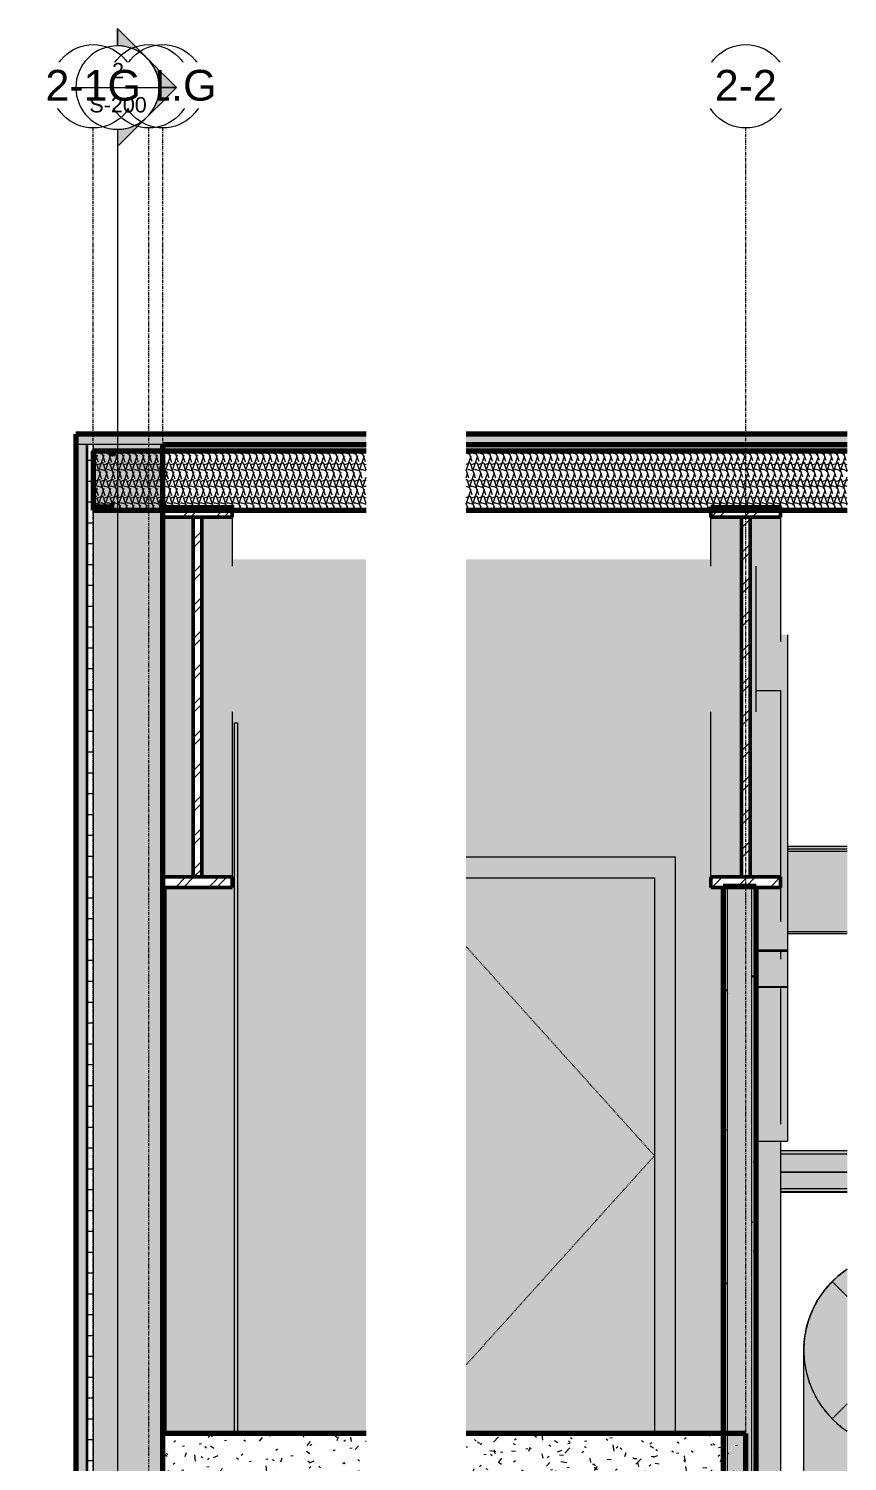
# Model space of a CAD drawing. Header units: inches. Extents: x 22713 to 23708, y -61 to 513.
# Drawn here: x 23590.3 to 23708.1, y 248 to 454.3 of the extents above; entities that cross this region are included whole.
import ezdxf

# ---------------------------------------------------------------- set-up
doc = ezdxf.new("R2010")
doc.units = ezdxf.units.IN
doc.header["$MEASUREMENT"] = 0
doc.linetypes.add('Dash 1_16_', pattern=[0.125, 0.0625, -0.0625])
doc.linetypes.add('Grid Line 1_2_', pattern=[0.875, 0.5, -0.125, 0.125, -0.125])
for name, color, linetype, lineweight in [('A-CLNG', 13, 'Continuous', 18), ('A-CLNG-PATT', 13, 'Continuous', 70), ('A-DOOR', 31, 'Continuous', 18), ('A-DOOR-FRAM', 31, 'Continuous', 9), ('A-FLOR', 192, 'Continuous', 18), ('A-FLOR-PATT', 8, 'Continuous', 70), ('A-GLAZ-CWMG', 51, 'Continuous', 9), ('A-ROOF', 132, 'Continuous', 18), ('A-WALL', 113, 'Continuous', 18), ('A-WALL-PATT', 111, 'Continuous', 18), ('G-ANNO-SYMB', 111, 'Continuous', 9), ('I-WALL', 2, 'Continuous', 18), ('L-SITE-WALL', 31, 'Continuous', 18), ('M-HVAC-DUCT', 70, 'Continuous', 9), ('M-HVAC-DUCT-ANNO', 70, 'Continuous', 9), ('S-BEAM', 12, 'Continuous', 9), ('S-COLS', 52, 'Continuous', 9), ('S-GRID', 1, 'Continuous', 9), ('S-GRID-IDEN', 1, 'Continuous', 9)]:
    doc.layers.add(name, color=color, linetype=linetype, lineweight=lineweight)
doc.styles.add('Arial', font='arial.ttf', dxfattribs={"height": 2.212949})
doc.styles.add('Arial_1', font='arial.ttf', dxfattribs={"height": 4.425898})
pattern_1 = [(50, (-76340.234, 104.131), (6.8859965, -0.60209723), [0.72, -7.92]), (355, (-76340.234, 104.131), (-1.33175564, 7.2205465), [0.576, -6.336]), (100.451, (-76339.661, 104.081), (5.55362855, 6.6181912), [0.612, -6.731]), (46.184, (-76340.234, 106.051), (10.24564176, -1.5889251), [1.08, -11.88]), (96.636, (-76339.381, 105.918), (8.9724387, 9.3515184), [0.918, -10.096]), (351.184, (-76340.234, 106.051), (8.9731991, 9.3512304), [0.864, -9.504]), (21, (-76339.274, 105.571), (5.73072572, -3.86500345), [0.72, -7.92]), (326, (-76339.274, 105.571), (2.3358107, 6.9608802), [0.576, -6.336]), (71.451, (-76338.797, 105.249), (8.06587574, 3.0959479), [0.612, -6.731]), (37.5, (-76340.234, 104.131), (0.116865946, 3.19547842), [0.317, -5.942, 0.317, -6.115, -6.36]), (37.5, (-76340.234, 104.131), (0.116865946, 3.19547842), [-12.691, 0.317, -6.043]), (7.5, (-76340.234, 104.131), (2.52543001, 3.78602473), [0.317, -3.35, 0.317, -5.798, -2.424]), (7.5, (-76340.234, 104.131), (2.52543001, 3.78602473), [-9.782, 0.317, -2.107]), (327.5, (-76342.375, 104.131), (5.12436853, -0.216176255), [0.317, -2.083, 0.317, -7.171, -9.936]), (327.5, (-76342.375, 104.131), (5.12436853, -0.216176255), [-9.888, 0.317, -9.619]), (317.5, (-76343.335, 104.131), (5.5983262, 0.96140978), [0.317, -2.803, 0.317, -4.656, -7.056]), (317.5, (-76343.335, 104.131), (5.5983262, 0.96140978), [-8.093, 0.317, -6.739])]
pattern_2 = [(161.57, (-76340.114, 104.251), (-0.9603836945, -0.0003991792), [0, -6.83, 0.758, 0]), (18.43, (-76340.354, 104.251), (-0.9603836945, 0.0003991792), [0, -6.83, 0.758, 0]), (108.43, (-76340.114, 104.251), (0.4795101816, -2.4005263976), [2.276, -5.312]), (71.57, (-76340.354, 104.251), (0.4795101816, 2.4005263976), [2.276, -5.312])]
pattern_3 = [(45, (-76340.234, 104.131), (-2.37587878, 2.37587878), []), (45, (-76340.234, 107.731), (-2.37587878, 2.37587878), [])]
pattern_4 = [(0, (-76340.234, 104.131), (7.68, 1.92), [0.317, -5.443, 0.317, -5.443, -30.72]), (0, (-76340.234, 104.131), (7.68, 1.92), [-11.52, 0.317, -11.203, 0.317, -5.443, -13.44]), (0, (-76340.234, 104.131), (7.68, 1.92), [-28.8, 0.317, -3.523, 0.317, -9.283]), (120, (-76337.354, 105.091), (-5.502768775, 5.6910751), [0.317, -5.443, 0.317, -5.443, -30.72]), (120, (-76337.354, 105.091), (-5.502768775, 5.6910751), [-11.52, 0.317, -11.203, 0.317, -5.443, -13.44]), (120, (-76337.354, 105.091), (-5.502768775, 5.6910751), [-28.8, 0.317, -3.523, 0.317, -9.283]), (240, (-76336.394, 108.931), (-2.177231225, -7.6110751), [0.317, -5.443, 0.317, -5.443, -30.72]), (240, (-76336.394, 108.931), (-2.177231225, -7.6110751), [-11.52, 0.317, -11.203, 0.317, -5.443, -13.44]), (240, (-76336.394, 108.931), (-2.177231225, -7.6110751), [-28.8, 0.317, -3.523, 0.317, -9.283])]

# ---------------------------------------------------------------- blocks, each defined once
blk = doc.blocks.new('Rectangular Mullion - Profile_Polycarbonate_Upper and left-1114459-Section 13 - Callout 2')
at = {"layer": 'A-GLAZ-CWMG'}
blk.add_hatch(color=256, dxfattribs=at).paths.add_polyline_path([(-26181.52, 336.15), (-26172.91, 336.15), (-26172.91, 336.5), (-26181.52, 336.5)], flags=0)
blk.add_line((-26172.91, 336.5), (-26181.52, 336.5), dxfattribs=at)
blk = doc.blocks.new('Single-Flush - 36_ x 80_-913687-Section 13 - Callout 2')
at = {"layer": 'A-DOOR'}
blk.add_hatch(color=256, dxfattribs=at).paths.add_polyline_path([(-26200.65, 252), (-26200.65, 332), (-26227.76, 332), (-26227.76, 331.99), (-26227.76, 252)], flags=0)
at = {"layer": 'A-DOOR-FRAM', "lineweight": 18}
blk.add_hatch(color=256, dxfattribs=at).paths.add_polyline_path([(-26200.33, 252), (-26197.65, 252), (-26197.65, 335), (-26227.76, 335), (-26227.76, 332), (-26200.65, 332), (-26200.65, 252)], flags=0)
at = {"layer": 'A-DOOR', "linetype": 'Dash 1_16_', "lineweight": 9}
for p in [(-26227.76, 322.12), (-26227.76, 261.88)]:
    blk.add_line(p, (-26200.65, 292), dxfattribs=at)
at = {"layer": 'A-DOOR-FRAM'}
for p, q in [((-26197.65, 335), (-26227.76, 335)), ((-26197.65, 252), (-26197.65, 335)), ((-26227.76, 332), (-26200.65, 332)), ((-26200.65, 332), (-26200.65, 252))]:
    blk.add_line(p, q, dxfattribs=at)
blk = doc.blocks.new('Round Elbow - 1_5 D-V10-Section 13 - Callout 2')
at = {"layer": 'M-HVAC-DUCT'}
h = blk.add_hatch(color=256, dxfattribs=at)
edge = h.paths.add_edge_path(flags=0)
edge.add_line((-26172.91, 252.35), (-26172.91, 275.65))
edge.add_line((-26172.91, 275.65), (-26173.2, 275.47))
edge.add_line((-26173.2, 275.47), (-26173.41, 275.31))
edge.add_line((-26173.41, 275.31), (-26172.91, 275.65))
edge.add_line((-26172.91, 275.65), (-26172.91, 252.35))
edge.add_line((-26172.91, 252.35), (-26173.27, 252.59))
edge.add_line((-26173.27, 252.59), (-26173.15, 252.5))
edge.add_line((-26173.15, 252.5), (-26172.91, 252.35))
edge.add_line((-26172.91, 252.35), (-26172.91, 252.35))
h.paths.add_polyline_path([(-26173.86, 253.04), (-26174.3, 253.39), (-26174.15, 253.26)], flags=0)
h.paths.add_polyline_path([(-26174.82, 253.88), (-26175.29, 254.34), (-26175.07, 254.1)], flags=0)
h.paths.add_polyline_path([(-26175.7, 254.79), (-26176.12, 255.3), (-26175.89, 255)], flags=0)
h.paths.add_polyline_path([(-26176.48, 255.77), (-26176.87, 256.33), (-26176.64, 255.97)], flags=0)
h.paths.add_polyline_path([(-26177.17, 256.8), (-26177.51, 257.42), (-26177.29, 257)], flags=0)
h.paths.add_polyline_path([(-26177.77, 257.92), (-26178.03, 258.51), (-26177.86, 258.08)], flags=0)
h.paths.add_polyline_path([(-26178.26, 259.06), (-26178.38, 259.38), (-26178.32, 259.21)], flags=0)
h.paths.add_polyline_path([(-26178.52, 268.17), (-26178.26, 268.94), (-26178.32, 268.79)], flags=0)
h.paths.add_polyline_path([(-26178.06, 269.42), (-26177.77, 270.08), (-26177.86, 269.92)], flags=0)
h.paths.add_polyline_path([(-26177.51, 270.58), (-26177.17, 271.2), (-26177.29, 271)], flags=0)
h.paths.add_polyline_path([(-26176.87, 271.67), (-26176.48, 272.23), (-26176.64, 272.03)], flags=0)
h.paths.add_polyline_path([(-26176.12, 272.7), (-26175.7, 273.21), (-26175.89, 273)], flags=0)
h.paths.add_polyline_path([(-26175.29, 273.66), (-26174.82, 274.12), (-26175.07, 273.9)], flags=0)
h.paths.add_polyline_path([(-26174.39, 274.52), (-26173.86, 274.96), (-26174.17, 274.72), (-26174.35, 274.56)], flags=0)
blk.add_hatch(color=256, dxfattribs=at).paths.add_polyline_path([(-26176.64, 222), (-26172.91, 222), (-26172.91, 222), (-26172.91, 252.35), (-26173.27, 252.59), (-26173.41, 252.69), (-26173.62, 252.84), (-26173.86, 253.04), (-26174.17, 253.28), (-26174.39, 253.48), (-26174.6, 253.65), (-26174.82, 253.88), (-26175.07, 254.1), (-26175.29, 254.34), (-26175.52, 254.57), (-26175.7, 254.79), (-26175.9, 255.01), (-26176.12, 255.3), (-26176.34, 255.56), (-26176.48, 255.77), (-26176.64, 255.97), (-26176.87, 256.33), (-26177.07, 256.63), (-26177.17, 256.8), (-26177.29, 257), (-26177.51, 257.42), (-26177.7, 257.76), (-26177.77, 257.92), (-26177.86, 258.08), (-26178.32, 259.21), (-26178.69, 260.38), (-26178.96, 261.57), (-26179.12, 262.78), (-26179.17, 263.77), (-26179.17, 222), (-26177.29, 222)], flags=0)
for p, q in [((-26178.96, 222), (-26179.06, 222)), ((-26178.33, 222), (-26178.96, 222)), ((-26177.86, 222), (-26178.32, 222)), ((-26177.29, 222), (-26177.86, 222)), ((-26176.64, 222), (-26177.29, 222)), ((-26175.89, 222), (-26176.64, 222)), ((-26175.07, 222), (-26175.89, 222)), ((-26174.17, 222), (-26175.07, 222)), ((-26173.2, 222), (-26174.17, 222)), ((-26172.91, 222), (-26173.2, 222))]:
    blk.add_line(p, q, dxfattribs=at)
at = {"layer": 'M-HVAC-DUCT', "flags": 128}
for points in [[(-26174.57, 274.37), (-26174.51, 274.43), (-26174.09, 274.79), (-26173.65, 275.14), (-26173.2, 275.47), (-26172.91, 275.66)], [(-26177.67, 270.29), (-26177.59, 270.46), (-26177.32, 270.96), (-26177.03, 271.44), (-26176.72, 271.9), (-26176.4, 272.36), (-26176.36, 272.41)], [(-26176.3, 272.48), (-26176.05, 272.8), (-26175.69, 273.23), (-26175.56, 273.38)], [(-26175.46, 273.48), (-26175.32, 273.64), (-26174.92, 274.04), (-26174.65, 274.3)], [(-26178.92, 266.64), (-26178.89, 266.78), (-26178.77, 267.33), (-26178.62, 267.87), (-26178.46, 268.4), (-26178.27, 268.93), (-26178.06, 269.45), (-26177.84, 269.96), (-26177.73, 270.18)], [(-26179.17, 264), (-26179.16, 264.56), (-26179.12, 265.12), (-26179.07, 265.68), (-26178.99, 266.23), (-26178.94, 266.48)], [(-26179.17, 222), (-26179.17, 223.68), (-26179.17, 225.36), (-26179.17, 227.03), (-26179.17, 228.69), (-26179.17, 230.34), (-26179.17, 231.98), (-26179.17, 233.61), (-26179.17, 235.21), (-26179.17, 236.8), (-26179.17, 238.36), (-26179.17, 239.89), (-26179.17, 241.39), (-26179.17, 242.87), (-26179.17, 244.31), (-26179.17, 245.71), (-26179.17, 247.08), (-26179.17, 248.41), (-26179.17, 249.69), (-26179.17, 250.93), (-26179.17, 252.13), (-26179.17, 253.28), (-26179.17, 254.37), (-26179.17, 255.42), (-26179.17, 256.41), (-26179.17, 257.34), (-26179.17, 258.22), (-26179.17, 259.04), (-26179.17, 259.8), (-26179.17, 260.51), (-26179.17, 261.15), (-26179.17, 261.72), (-26179.17, 262.24), (-26179.17, 262.69), (-26179.17, 263.07), (-26179.17, 263.39), (-26179.17, 263.64), (-26179.17, 263.83), (-26179.17, 263.95), (-26179.17, 264)]]:
    blk.add_lwpolyline(points, dxfattribs=at)
at = {"layer": 'M-HVAC-DUCT'}
for start, end in [(128.4332, 131.2119), (123.589, 126.0876), (138.8049, 141.5193), (133.6475, 136.3541), (149.0507, 151.9463), (143.9452, 146.7656), (159.343, 162.6429), (154.2299, 157.208), (169.7517, 173.3164), (164.4696, 167.5676), (174.7823, 180), (180, 185.2177), (186.6836, 190.2483), (192.4324, 195.5229), (197.3571, 200), (200, 200.657), (202.792, 205), (205, 205.7701), (208.0537, 210), (210, 210.9493), (213.2344, 215), (215, 216.0548), (218.4807, 221.1951), (223.6459, 225), (225, 226.3525), (228.7881, 231.5668), (233.9124, 235), (235, 236.411)]:
    blk.add_arc((-26165.17, 264), 14, start, end, dxfattribs=at)
blk = doc.blocks.new('W-Wide Flange - W12X19-1114859-Section 13 - Callout 2')
at = {"layer": 'S-BEAM'}
h = blk.add_hatch(color=256, dxfattribs=at)
edge = h.paths.add_edge_path(flags=0)
edge.add_line((-26227.76, 335.8), (-26227.76, 335.8))
edge.add_line((-26227.76, 335.8), (-26227.76, 335.82))
edge = h.paths.add_edge_path(flags=0)
edge.add_line((-26172.91, 336.15), (-26181.52, 336.15))
edge.add_line((-26181.52, 336.15), (-26181.52, 335.8))
edge.add_line((-26181.52, 335.8), (-26179.75, 335.8))
edge.add_line((-26179.75, 335.8), (-26172.91, 335.8))
h = blk.add_hatch(color=256, dxfattribs=at)
edge = h.paths.add_edge_path(flags=0)
edge.add_line((-26172.91, 335.8), (-26181.52, 335.8))
edge.add_line((-26181.52, 335.8), (-26181.52, 335.28))
edge.add_line((-26181.52, 335.28), (-26179.75, 335.28))
edge.add_line((-26179.75, 335.28), (-26172.91, 335.28))
h = blk.add_hatch(color=256, dxfattribs=at)
edge = h.paths.add_edge_path(flags=0)
edge.add_line((-26172.91, 335.28), (-26181.52, 335.28))
edge.add_line((-26181.52, 335.28), (-26181.52, 324.83))
edge.add_line((-26181.52, 324.83), (-26172.91, 324.83))
h = blk.add_hatch(color=256, dxfattribs=at)
edge = h.paths.add_edge_path(flags=0)
edge.add_line((-26172.91, 324.83), (-26181.52, 324.82))
edge.add_line((-26181.52, 324.82), (-26181.52, 324.3))
edge.add_line((-26181.52, 324.3), (-26172.91, 324.3))
h = blk.add_hatch(color=256, dxfattribs=at)
edge = h.paths.add_edge_path(flags=0)
edge.add_line((-26172.91, 324.3), (-26181.52, 324.3))
edge.add_line((-26181.52, 324.3), (-26181.52, 323.95))
edge.add_line((-26181.52, 323.95), (-26172.91, 323.95))
for p, q in [((-26172.91, 336.15), (-26181.52, 336.15)), ((-26172.91, 335.8), (-26181.52, 335.8)), ((-26181.52, 324.3), (-26172.91, 324.3)), ((-26172.91, 323.95), (-26181.52, 323.95))]:
    blk.add_line(p, q, dxfattribs=at)
blk = doc.blocks.new('columns and girder2 - one-1108489-Section 13 - Callout 2')
at = {"layer": 'S-BEAM'}
h = blk.add_hatch(dxfattribs=at)
h.set_pattern_fill('FP_24', color=256, style=0, pattern_type=2)
h.set_pattern_definition(pattern_3)
h.paths.add_polyline_path([(-26186.61, 330.63), (-26182.52, 330.63), (-26182.52, 332.14), (-26192.52, 332.14), (-26192.52, 330.63)], flags=0)
h.paths.add_polyline_path([(-26182.52, 383.93), (-26182.52, 385.43), (-26192.52, 385.43), (-26192.52, 383.93)], flags=0)
h = blk.add_hatch(color=256, dxfattribs=at)
h.paths.add_polyline_path([(-26182.52, 366.01), (-26182.52, 383.93), (-26186.89, 383.93), (-26186.89, 376.87), (-26186.02, 376.87), (-26186.02, 366.01)], flags=0)
h.paths.add_polyline_path([(-26192.52, 376.87), (-26188.14, 376.87), (-26188.14, 383.93), (-26192.52, 383.93)], flags=0)
h = blk.add_hatch(dxfattribs=at)
h.set_pattern_fill('FP_24', color=256, style=0, pattern_type=2)
h.set_pattern_definition(pattern_3)
h.paths.add_polyline_path([(-26186.89, 332.14), (-26186.89, 383.93), (-26188.14, 383.93), (-26188.14, 332.14)], flags=0)
for points in [[(-26181.52, 321.59), (-26181.52, 367.01), (-26182.52, 367.01), (-26182.52, 366.01), (-26186.02, 366.01), (-26186.02, 358.96), (-26182.52, 358.96), (-26182.52, 325.67), (-26186.02, 325.67), (-26186.02, 321.59)], [(-26182.52, 325.67), (-26182.52, 330.63), (-26186.02, 330.63), (-26186.02, 325.67)], [(-26181.52, 321.47), (-26181.52, 321.59), (-26186.02, 321.59), (-26186.02, 321.47)], [(-26181.52, 316.38), (-26181.52, 321.47), (-26182.52, 321.47), (-26182.52, 320.29), (-26186.02, 320.29), (-26186.02, 316.38)], [(-26182.52, 320.29), (-26182.52, 321.47), (-26186.02, 321.47), (-26186.02, 320.29)], [(-26181.52, 316.25), (-26181.52, 316.38), (-26186.02, 316.38), (-26186.02, 316.25)], [(-26186.02, 294.08), (-26181.52, 294.08), (-26181.52, 316.25), (-26182.52, 316.25), (-26182.52, 296.54), (-26186.02, 296.54)], [(-26182.52, 296.54), (-26182.52, 316.25), (-26186.02, 316.25), (-26186.02, 296.54)]]:
    blk.add_hatch(color=256, dxfattribs=at).paths.add_polyline_path(points, flags=0)
h = blk.add_hatch(color=256, dxfattribs=at)
h.paths.add_polyline_path([(-26188.14, 332.14), (-26188.14, 355.93), (-26192.52, 355.93), (-26192.52, 332.14)], flags=0)
h.paths.add_polyline_path([(-26186.89, 332.14), (-26182.52, 332.14), (-26182.52, 358.96), (-26186.02, 358.96), (-26186.02, 355.93), (-26186.89, 355.93), (-26186.89, 335.4)], flags=0)
h = blk.add_hatch(color=256, dxfattribs=at)
h.paths.add_polyline_path([(-26182.52, 118.85), (-26182.52, 294.08), (-26186.02, 294.08), (-26186.02, 240), (-26184.27, 240), (-26184.27, 239.62), (-26186.72, 239.62), (-26186.98, 239.57), (-26187.2, 239.42), (-26187.35, 239.2), (-26187.4, 238.94), (-26187.4, 228.84), (-26187.35, 228.58), (-26187.2, 228.36), (-26186.98, 228.21), (-26186.72, 228.16), (-26184.27, 228.16), (-26184.27, 227.78), (-26182.65, 227.78), (-26182.65, 118.85)], flags=0)
h.paths.add_polyline_path([(-26192.38, 118.85), (-26192.38, 227.78), (-26190.76, 227.78), (-26190.76, 228.16), (-26188.31, 228.16), (-26188.05, 228.21), (-26187.83, 228.36), (-26187.68, 228.58), (-26187.63, 228.84), (-26187.63, 238.94), (-26187.68, 239.2), (-26187.83, 239.42), (-26188.05, 239.57), (-26188.31, 239.62), (-26190.76, 239.62), (-26190.77, 240), (-26192.52, 240), (-26192.52, 118.85)], flags=0)
at = {"layer": 'S-BEAM', "lineweight": 50}
for p, q in [((-26182.52, 385.43), (-26192.52, 385.43)), ((-26192.52, 385.43), (-26192.52, 384.93)), ((-26192.52, 384.93), (-26192.52, 383.93)), ((-26192.52, 383.93), (-26182.52, 383.93)), ((-26186.89, 383.93), (-26188.14, 383.93)), ((-26188.14, 383.93), (-26188.14, 332.14)), ((-26186.89, 332.14), (-26186.89, 383.93)), ((-26182.52, 384.93), (-26182.52, 385.43)), ((-26182.52, 383.93), (-26182.52, 384.93)), ((-26182.52, 332.14), (-26192.52, 332.14)), ((-26192.52, 332.14), (-26192.52, 330.63)), ((-26188.14, 332.14), (-26186.89, 332.14)), ((-26182.52, 330.63), (-26182.52, 332.14)), ((-26192.52, 330.63), (-26182.52, 330.63))]:
    blk.add_line(p, q, dxfattribs=at)
at = {"layer": 'S-BEAM'}
for p, q in [((-26192.52, 376.87), (-26192.52, 383.93)), ((-26182.52, 383.93), (-26182.52, 366.01)), ((-26181.52, 367.01), (-26181.52, 321.59)), ((-26186.02, 358.96), (-26182.52, 358.96)), ((-26182.52, 358.96), (-26182.52, 332.14)), ((-26192.52, 332.14), (-26192.52, 355.93)), ((-26182.52, 330.63), (-26182.52, 325.67)), ((-26181.52, 321.59), (-26186.02, 321.59)), ((-26186.02, 321.47), (-26181.52, 321.47)), ((-26182.52, 321.47), (-26182.52, 320.29)), ((-26181.52, 321.59), (-26181.52, 321.47)), ((-26181.52, 321.47), (-26181.52, 316.38)), ((-26186.02, 316.38), (-26181.52, 316.38)), ((-26186.02, 316.25), (-26181.52, 316.25)), ((-26182.52, 316.25), (-26182.52, 296.54)), ((-26181.52, 316.38), (-26181.52, 316.25)), ((-26181.52, 316.25), (-26181.52, 294.08)), ((-26186.02, 294.08), (-26181.52, 294.08)), ((-26182.52, 294.08), (-26182.52, 118.85))]:
    blk.add_line(p, q, dxfattribs=at)
blk = doc.blocks.new('Girt_Z - 10_D-1179799-Section 13 - Callout 2')
at = {"layer": 'S-BEAM'}
h = blk.add_hatch(color=256, dxfattribs=at)
edge = h.paths.add_edge_path(flags=0)
edge.add_line((-26172.91, 292.73), (-26182.52, 292.73))
edge.add_line((-26182.52, 292.73), (-26182.52, 292.25))
edge.add_line((-26182.52, 292.25), (-26172.91, 292.25))
for points in [[(-26182.52, 289.88), (-26172.91, 289.88), (-26172.91, 292.25), (-26182.52, 292.25), (-26182.52, 289.96)], [(-26182.52, 289.7), (-26172.91, 289.7), (-26172.91, 289.88), (-26182.52, 289.88), (-26182.52, 289.7)], [(-26182.52, 287.3), (-26172.91, 287.3), (-26172.91, 289.62), (-26182.52, 289.62), (-26182.52, 287.33)], [(-26182.52, 286.85), (-26172.91, 286.86), (-26172.91, 287.3), (-26182.52, 287.3), (-26182.52, 286.86)], [(-26182.52, 286.77), (-26172.91, 286.78), (-26172.91, 286.85), (-26182.52, 286.85), (-26182.52, 286.77)]]:
    blk.add_hatch(color=256, dxfattribs=at).paths.add_polyline_path(points, flags=0)
h = blk.add_hatch(color=256, dxfattribs=at)
edge = h.paths.add_edge_path(flags=0)
edge.add_line((-26172.91, 289.7), (-26182.52, 289.69))
edge.add_line((-26182.52, 289.69), (-26182.52, 289.62))
edge.add_line((-26182.52, 289.62), (-26172.91, 289.62))
for p, q in [((-26182.52, 292.73), (-26172.91, 292.73)), ((-26182.52, 292.25), (-26172.91, 292.25)), ((-26182.52, 289.7), (-26172.91, 289.7)), ((-26182.52, 289.62), (-26172.91, 289.62)), ((-26182.52, 287.3), (-26172.91, 287.3)), ((-26182.52, 286.85), (-26172.91, 286.85)), ((-26182.52, 286.77), (-26172.91, 286.77))]:
    blk.add_line(p, q, dxfattribs=at)
blk = doc.blocks.new('columns and girder2 - one-V13-Section 13 - Callout 2')
at = {"layer": 'S-BEAM'}
h = blk.add_hatch(dxfattribs=at)
h.set_pattern_fill('FP_24', color=256, style=0, pattern_type=2)
h.set_pattern_definition(pattern_3)
h.paths.add_polyline_path([(-26261.39, 330.63), (-26261.39, 332.14), (-26271.39, 332.14), (-26271.39, 330.63), (-26265.21, 330.63)], flags=0)
h.paths.add_polyline_path([(-26261.39, 383.93), (-26261.39, 385.43), (-26271.39, 385.43), (-26271.39, 383.93)], flags=0)
h = blk.add_hatch(color=256, dxfattribs=at)
h.paths.add_polyline_path([(-26271.39, 366.01), (-26271.39, 366.01), (-26271.39, 376.87), (-26267.02, 376.87), (-26267.02, 383.93), (-26271.39, 383.93), (-26271.39, 376.87)], flags=0)
h.paths.add_polyline_path([(-26261.39, 376.87), (-26261.39, 383.93), (-26265.77, 383.93), (-26265.77, 376.87)], flags=0)
h = blk.add_hatch(dxfattribs=at)
h.set_pattern_fill('FP_24', color=256, style=0, pattern_type=2)
h.set_pattern_definition(pattern_3)
h.paths.add_polyline_path([(-26265.77, 332.14), (-26265.77, 383.93), (-26267.02, 383.93), (-26267.02, 332.14)], flags=0)
blk.add_hatch(color=256, dxfattribs=at).paths.add_polyline_path([(-26271.39, 358.96), (-26271.39, 358.96), (-26271.39, 359.86)], flags=0)
h = blk.add_hatch(color=256, dxfattribs=at)
h.paths.add_polyline_path([(-26261.39, 332.14), (-26261.39, 355.93), (-26265.77, 355.93), (-26265.77, 332.14), (-26265.21, 332.14)], flags=0)
h.paths.add_polyline_path([(-26267.02, 332.14), (-26267.02, 355.93), (-26271.39, 355.93), (-26271.39, 332.14), (-26269.05, 332.14)], flags=0)
at = {"layer": 'S-BEAM', "lineweight": 50}
for p, q in [((-26261.39, 385.43), (-26271.39, 385.43)), ((-26271.39, 385.43), (-26271.39, 384.93)), ((-26271.39, 384.93), (-26271.39, 383.93)), ((-26271.39, 383.93), (-26261.39, 383.93)), ((-26265.77, 383.93), (-26267.02, 383.93)), ((-26267.02, 383.93), (-26267.02, 332.14)), ((-26265.77, 332.14), (-26265.77, 383.93)), ((-26261.39, 384.93), (-26261.39, 385.43)), ((-26261.39, 383.93), (-26261.39, 384.93)), ((-26261.39, 332.14), (-26271.39, 332.14)), ((-26271.39, 332.14), (-26271.39, 330.63)), ((-26267.02, 332.14), (-26265.77, 332.14)), ((-26261.39, 330.63), (-26261.39, 332.14)), ((-26271.39, 330.63), (-26261.39, 330.63))]:
    blk.add_line(p, q, dxfattribs=at)
at = {"layer": 'S-BEAM'}
for p, q in [((-26261.39, 383.93), (-26261.39, 376.87)), ((-26261.39, 355.93), (-26261.39, 332.14))]:
    blk.add_line(p, q, dxfattribs=at)
blk = doc.blocks.new('Girt_Z - 10_D-V16-Section 13 - Callout 2')
at = {"layer": 'S-BEAM'}
for points in [[(-26242.15, 292.25), (-26242.14, 292.25), (-26242.14, 292.25), (-26242.15, 292.25)], [(-26242.15, 289.88), (-26242.14, 289.88), (-26242.14, 290.07), (-26242.15, 292.23)], [(-26242.15, 289.7), (-26242.14, 289.7), (-26242.14, 289.7), (-26242.15, 289.7)], [(-26242.15, 287.3), (-26242.14, 287.3), (-26242.14, 287.3), (-26242.15, 287.32)], [(-26242.15, 286.85), (-26242.14, 286.86), (-26242.14, 286.86), (-26242.15, 286.86)], [(-26242.15, 286.77), (-26242.14, 286.77), (-26242.14, 286.77), (-26242.15, 286.77)]]:
    blk.add_hatch(color=256, dxfattribs=at).paths.add_polyline_path(points, flags=0)
blk = doc.blocks.new('Girt_C - 8_D-1114763-Section 13 - Callout 2')
at = {"layer": 'S-BEAM'}
h = blk.add_hatch(dxfattribs=at)
h.set_pattern_fill('FP_24', color=256, style=0, pattern_type=2)
h.set_pattern_definition(pattern_3)
h.paths.add_polyline_path([(-26281.26, 385.43), (-26278.89, 385.43), (-26278.41, 386), (-26278.49, 386.07), (-26278.94, 385.54), (-26281.26, 385.54), (-26281.3, 385.55), (-26281.33, 385.58), (-26281.34, 385.62), (-26281.33, 393.29), (-26281.3, 393.32), (-26281.26, 393.33), (-26278.94, 393.33), (-26278.49, 392.79), (-26278.41, 392.86), (-26278.89, 393.44), (-26281.26, 393.44), (-26281.33, 393.42), (-26281.39, 393.38), (-26281.43, 393.32), (-26281.44, 393.25), (-26281.44, 385.62), (-26281.43, 385.54), (-26281.39, 385.48), (-26281.33, 385.44)], flags=0)
at = {"layer": 'S-BEAM', "lineweight": 50}
for p, q in [((-26281.44, 393.25), (-26281.44, 385.62)), ((-26281.34, 385.62), (-26281.34, 393.25)), ((-26278.89, 393.44), (-26281.26, 393.44)), ((-26281.26, 393.33), (-26278.94, 393.33)), ((-26278.94, 393.33), (-26278.49, 392.79)), ((-26278.41, 392.86), (-26278.89, 393.44)), ((-26278.49, 392.79), (-26278.41, 392.86)), ((-26278.49, 386.07), (-26278.94, 385.54)), ((-26278.89, 385.43), (-26278.41, 386)), ((-26278.41, 386), (-26278.49, 386.07)), ((-26278.94, 385.54), (-26281.26, 385.54)), ((-26281.26, 385.43), (-26278.89, 385.43))]:
    blk.add_line(p, q, dxfattribs=at)
at = {"layer": 'S-BEAM'}
blk.add_line((-26281.44, 385.62), (-26281.44, 385.18), dxfattribs=at)
at = {"layer": 'S-BEAM', "lineweight": 50, "flags": 128}
for points in [[(-26281.26, 393.44), (-26281.33, 393.42), (-26281.39, 393.38), (-26281.43, 393.32), (-26281.44, 393.25)], [(-26281.34, 393.25), (-26281.33, 393.29), (-26281.3, 393.32), (-26281.26, 393.33)], [(-26281.44, 385.62), (-26281.43, 385.54), (-26281.39, 385.48), (-26281.33, 385.44), (-26281.26, 385.43)], [(-26281.26, 385.54), (-26281.3, 385.55), (-26281.33, 385.58), (-26281.34, 385.62)]]:
    blk.add_lwpolyline(points, dxfattribs=at)
blk = doc.blocks.new('Grid - Grid Head - Circle-14747-Section 13 - Callout 2')
at = {"layer": 'S-GRID-IDEN'}
blk.add_circle((-26187.52, 445.97), 6, dxfattribs=at)
blk = doc.blocks.new('Grid - Grid Head - Circle-V18-Section 13 - Callout 2')
at = {"layer": 'S-GRID-IDEN'}
blk.add_circle((-26281.39, 445.97), 6, dxfattribs=at)
blk = doc.blocks.new('Section - Section Head - Filled-1526-Section 13 - Callout 2')
at = {"layer": 'G-ANNO-SYMB'}
h = blk.add_hatch(color=256, dxfattribs=at)
edge = h.paths.add_edge_path(flags=0)
edge.add_arc((-26277.9, 445.79), 6.01, 47.9216, 90)
edge.add_line((-26277.9, 451.79), (-26277.9, 454.27))
edge.add_line((-26277.9, 454.27), (-26273.87, 450.24))
h = blk.add_hatch(color=256, dxfattribs=at)
edge = h.paths.add_edge_path(flags=0)
edge.add_line((-26273.66, 450.03), (-26269.41, 445.79))
edge.add_line((-26269.41, 445.79), (-26271.9, 445.79))
edge.add_arc((-26277.9, 445.79), 6, 0, 45)
h = blk.add_hatch(color=256, dxfattribs=at)
edge = h.paths.add_edge_path(flags=0)
edge.add_arc((-26277.9, 445.79), 6, 315, 360)
edge.add_line((-26271.9, 445.79), (-26269.41, 445.79))
edge.add_line((-26269.41, 445.79), (-26273.66, 441.54))
h = blk.add_hatch(color=256, dxfattribs=at)
edge = h.paths.add_edge_path(flags=0)
edge.add_line((-26273.87, 441.33), (-26277.9, 437.3))
edge.add_line((-26277.9, 437.3), (-26277.9, 439.78))
edge.add_arc((-26277.9, 445.79), 6.01, 270, 312.0784)
for p, q in [((-26269.41, 445.79), (-26277.9, 454.27)), ((-26277.9, 451.79), (-26277.9, 454.27)), ((-26273.87, 450.24), (-26277.9, 454.27)), ((-26277.9, 454.27), (-26277.9, 451.79)), ((-26269.41, 445.79), (-26273.66, 450.03)), ((-26269.41, 445.79), (-26277.9, 437.3)), ((-26273.66, 441.54), (-26269.41, 445.79)), ((-26271.9, 445.79), (-26269.41, 445.79)), ((-26269.41, 445.79), (-26271.9, 445.79)), ((-26277.9, 437.3), (-26273.87, 441.33)), ((-26277.9, 439.79), (-26277.9, 437.3)), ((-26277.9, 439.78), (-26277.9, 437.3))]:
    blk.add_line(p, q, dxfattribs=at)
for radius, start, end in [(6, 90, 270), (6, 270, 90), (6.01, 47.9216, 90), (6, 0, 45), (6, 315, 0), (6.01, 270, 312.0784)]:
    blk.add_arc((-26277.9, 445.79), radius, start, end, dxfattribs=at)

msp = doc.modelspace()

# ---------------------------------------------------------------- hatches: boundary and pattern name
at = {"layer": 'A-CLNG-PATT', "lineweight": 9}
h = msp.add_hatch(dxfattribs=at)
h.set_pattern_fill('FP_25', color=256, style=0, pattern_type=2)
h.set_pattern_definition(pattern_2)
h.paths.add_polyline_path([(23638.81, 384.93), (23638.81, 393.44), (23599.57, 393.44), (23599.57, 384.93), (23608.06, 384.93)], flags=0)
h = msp.add_hatch(dxfattribs=at)
h.set_pattern_fill('FP_25', color=256, style=0, pattern_type=2)
h.set_pattern_definition(pattern_2)
h.paths.add_polyline_path([(23653.21, 384.93), (23708.05, 384.93), (23708.05, 393.44), (23653.21, 393.44), (23653.21, 385.56)], flags=0)
at = {"layer": 'A-FLOR-PATT', "lineweight": 9}
h = msp.add_hatch(dxfattribs=at)
h.set_pattern_fill('FP_21', color=256, style=0, pattern_type=2)
h.set_pattern_definition(pattern_1)
h.paths.add_polyline_path([(23631.13, 240), (23638.81, 240), (23638.81, 252), (23609.57, 252), (23609.57, 240), (23623.44, 240)], flags=0)
h = msp.add_hatch(dxfattribs=at)
h.set_pattern_fill('FP_21', color=256, style=0, pattern_type=2)
h.set_pattern_definition(pattern_1)
h.paths.add_polyline_path([(23693.44, 240), (23693.44, 252), (23653.21, 252), (23653.21, 240), (23690.92, 240)], flags=0)
at = {"layer": 'A-ROOF'}
for points in [[(23609.57, 394.39), (23638.81, 394.39), (23638.81, 395.89), (23597.07, 395.89), (23597.07, 394.39), (23608.06, 394.39)], [(23653.21, 394.39), (23708.05, 394.39), (23708.05, 395.89), (23653.21, 395.89), (23653.21, 394.5)]]:
    msp.add_hatch(color=256, dxfattribs=at).paths.add_polyline_path(points, flags=0)
at = {"layer": 'A-ROOF', "lineweight": 5}
h = msp.add_hatch(color=256, dxfattribs=at)
h.paths.add_polyline_path([(23597.07, 343.42), (23597.07, 343.42), (23597.07, 359.86)], flags=0)
h.paths.add_polyline_path([(23609.57, 393.44), (23638.81, 393.44), (23638.81, 394.39), (23609.57, 394.39)], flags=0)
msp.add_hatch(color=256, dxfattribs=at).paths.add_polyline_path([(23653.21, 393.44), (23708.05, 393.44), (23708.05, 394.39), (23653.21, 394.39)], flags=0)
at = {"layer": 'A-WALL-PATT', "lineweight": 9}
h = msp.add_hatch(dxfattribs=at)
h.set_pattern_fill('FP_28', color=256, style=0, pattern_type=2)
h.set_pattern_definition([(0, (-76340.234, 104.131), (0, 3), []), (90, (-76340.234, 104.131), (-3, 2e-16), [])])
h.paths.add_polyline_path([(23599.57, 146.25), (23599.57, 394.39), (23598.57, 394.39), (23598.57, 146.25)], flags=0)
h = msp.add_hatch(dxfattribs=at)
h.set_pattern_fill('FP_25', color=256, style=0, pattern_type=2)
h.set_pattern_definition(pattern_2)
h.paths.add_polyline_path([(23609.57, 146.25), (23609.57, 394.39), (23599.57, 394.39), (23599.57, 146.25), (23608.06, 146.25)], flags=0)
h = msp.add_hatch(dxfattribs=at)
h.set_pattern_fill('FP_26', color=256, style=0, pattern_type=2)
h.set_pattern_definition(pattern_4)
h.paths.add_polyline_path([(23690.82, 240), (23690.82, 330.75), (23690.19, 330.75), (23690.19, 240)], flags=0)
h = msp.add_hatch(dxfattribs=at)
h.set_pattern_fill('FP_26', color=256, style=0, pattern_type=2)
h.set_pattern_definition(pattern_4)
h.paths.add_polyline_path([(23694.35, 240), (23694.94, 240), (23694.94, 330.75), (23694.32, 330.75), (23694.32, 240)], flags=0)
at = {"layer": 'I-WALL', "lineweight": 5}
h = msp.add_hatch(color=256, dxfattribs=at)
h.paths.add_polyline_path([(23612.07, 252), (23619.89, 252), (23619.89, 354.31), (23620.32, 354.31), (23620.32, 252), (23638.81, 252), (23638.81, 377.88), (23619.57, 377.88), (23619.57, 376.87), (23615.2, 376.87), (23615.2, 355.93), (23619.57, 355.93), (23619.57, 330.63), (23610, 330.63), (23610, 252)], flags=0)
h.paths.add_polyline_path([(23609.57, 355.93), (23613.95, 355.93), (23613.95, 376.87), (23609.57, 376.87), (23609.57, 359.86)], flags=0)
h = msp.add_hatch(color=256, dxfattribs=at)
h.paths.add_polyline_path([(23683.31, 252), (23690.19, 252), (23690.19, 330.63), (23688.44, 330.63), (23688.44, 355.93), (23692.82, 355.93), (23692.82, 376.87), (23688.44, 376.87), (23688.44, 377.88), (23653.21, 377.88), (23653.21, 335), (23683.31, 335), (23683.31, 262)], flags=0)
h.paths.add_polyline_path([(23694.94, 355.93), (23694.94, 376.87), (23694.07, 376.87), (23694.07, 355.93)], flags=0)
msp.add_hatch(color=256, dxfattribs=at).paths.add_polyline_path([(23690.92, 240), (23694.32, 240), (23694.32, 330.75), (23690.82, 330.75), (23690.82, 240)], flags=0)
at = {"layer": 'L-SITE-WALL'}
msp.add_hatch(color=256, dxfattribs=at).paths.add_polyline_path([(23598.57, 146.25), (23598.57, 394.39), (23597.07, 394.39), (23597.07, 146.25)], flags=0)
at = {"layer": 'M-HVAC-DUCT-ANNO'}
msp.add_hatch(color=256, dxfattribs=at).paths.add_polyline_path([(23708.05, 252.35), (23708.05, 275.65), (23707.35, 275.17), (23706.36, 274.35), (23705.44, 273.43), (23704.62, 272.44), (23703.89, 271.37), (23703.26, 270.24), (23702.72, 268.99), (23702.33, 267.83), (23702.03, 266.57), (23701.85, 265.3), (23701.79, 264), (23701.85, 262.7), (23702.03, 261.43), (23702.33, 260.17), (23702.74, 258.94), (23703.26, 257.76), (23703.89, 256.63), (23704.64, 255.53), (23705.44, 254.57), (23706.36, 253.65), (23707.35, 252.83)], flags=0)
at = {"layer": 'S-COLS', "lineweight": 5}
h = msp.add_hatch(color=256, dxfattribs=at)
h.paths.add_polyline_path([(23620.32, 0), (23620.32, 240), (23619.89, 240), (23619.89, 0)], flags=0)
h.paths.add_polyline_path([(23620.32, 252), (23620.32, 354.31), (23619.89, 354.31), (23619.89, 252)], flags=0)
msp.add_hatch(color=256, dxfattribs=at).paths.add_polyline_path([(23609.57, 146.25), (23610, 146.25), (23610, 240), (23609.57, 240), (23609.57, 252), (23610, 252), (23610, 330.63), (23609.57, 330.63), (23609.57, 147.45)], flags=0)

# ---------------------------------------------------------------- linework, layer by layer
at = {"layer": 'A-CLNG', "lineweight": 70}
for p, q in [((23638.82, 393.44), (23599.57, 393.44)), ((23599.57, 393.44), (23599.57, 384.93)), ((23708.05, 393.44), (23653.21, 393.44)), ((23599.57, 384.93), (23638.82, 384.93)), ((23653.21, 384.93), (23708.05, 384.93))]:
    msp.add_line(p, q, dxfattribs=at)
at = {"layer": 'A-CLNG'}
msp.add_line((23699.44, 336.59), (23708.05, 336.59), dxfattribs=at)
at = {"layer": 'A-FLOR', "lineweight": 70}
for p, q in [((23638.82, 252), (23609.57, 252)), ((23693.44, 252), (23653.21, 252)), ((23693.44, 240), (23693.44, 252))]:
    msp.add_line(p, q, dxfattribs=at)
at = {"layer": 'A-ROOF', "lineweight": 70}
for p, q in [((23638.82, 395.89), (23597.07, 395.89)), ((23597.07, 395.89), (23597.07, 394.39)), ((23609.57, 394.39), (23638.82, 394.39)), ((23708.05, 395.89), (23653.21, 395.89)), ((23653.21, 394.39), (23708.05, 394.39))]:
    msp.add_line(p, q, dxfattribs=at)
at = {"layer": 'A-WALL'}
for p, q in [((23609.57, 394.39), (23597.07, 394.39)), ((23598.57, 394.39), (23598.57, 0)), ((23599.57, 394.39), (23599.57, 393.44)), ((23599.57, 384.93), (23599.57, 0)), ((23690.82, 240), (23690.82, 330.75)), ((23694.32, 240), (23694.32, 330.75))]:
    msp.add_line(p, q, dxfattribs=at)
at = {"layer": 'G-ANNO-SYMB'}
msp.add_line((23603.06, 439.79), (23603.06, -55.57), dxfattribs=at)
at = {"layer": 'I-WALL'}
msp.add_line((23694.94, 355.93), (23694.94, 376.87), dxfattribs=at)
at = {"layer": 'I-WALL', "lineweight": 70}
for p, q in [((23690.19, 330.75), (23690.19, 240)), ((23694.94, 330.75), (23690.19, 330.75)), ((23694.94, 240), (23694.94, 330.75))]:
    msp.add_line(p, q, dxfattribs=at)
at = {"layer": 'L-SITE-WALL', "lineweight": 70}
for p, q in [((23597.07, 394.39), (23597.07, 0)), ((23609.57, 384.93), (23609.57, 394.39)), ((23609.57, 146.25), (23609.57, 384.93))]:
    msp.add_line(p, q, dxfattribs=at)
at = {"layer": 'M-HVAC-DUCT-ANNO'}
for p, q in [((23705.89, 273.9), (23708.05, 271.74)), ((23708.05, 256.26), (23705.89, 254.1))]:
    msp.add_line(p, q, dxfattribs=at)
for start, end in [(123.5992, 180), (180, 236.4008)]:
    msp.add_arc((23715.79, 264), 14, start, end, dxfattribs=at)
at = {"layer": 'S-COLS'}
for p, q in [((23619.89, 354.31), (23620.32, 354.31)), ((23619.89, 252), (23619.89, 354.31)), ((23620.32, 354.31), (23620.32, 252)), ((23610, 330.63), (23610, 252))]:
    msp.add_line(p, q, dxfattribs=at)
at = {"layer": 'S-GRID', "linetype": 'Grid Line 1_2_'}
for p, q in [((23599.57, -55.75), (23599.57, 439.97)), ((23599.57, -55.75), (23599.57, 439.97)), ((23607.57, -55.75), (23607.57, 439.97)), ((23609.57, -55.75), (23609.57, 439.97)), ((23693.44, -55.75), (23693.44, 439.97)), ((23693.44, -55.75), (23693.44, 439.97))]:
    msp.add_line(p, q, dxfattribs=at)

# ---------------------------------------------------------------- block references
at = {"layer": 'A-DOOR'}
msp.add_blockref('Single-Flush - 36_ x 80_-913687-Section 13 - Callout 2', (49880.96, 0), dxfattribs=at)
at = {"layer": 'A-GLAZ-CWMG'}
msp.add_blockref('Rectangular Mullion - Profile_Polycarbonate_Upper and left-1114459-Section 13 - Callout 2', (49880.96, 0), dxfattribs=at)
at = {"layer": 'M-HVAC-DUCT'}
msp.add_blockref('Round Elbow - 1_5 D-V10-Section 13 - Callout 2', (49880.96, 0), dxfattribs=at)
at = {"layer": 'S-BEAM'}
for name in ['Girt_C - 8_D-1114763-Section 13 - Callout 2', 'columns and girder2 - one-V13-Section 13 - Callout 2', 'columns and girder2 - one-1108489-Section 13 - Callout 2', 'W-Wide Flange - W12X19-1114859-Section 13 - Callout 2', 'Girt_Z - 10_D-V16-Section 13 - Callout 2', 'Girt_Z - 10_D-1179799-Section 13 - Callout 2']:
    msp.add_blockref(name, (49880.96, 0), dxfattribs=at)
at = {"layer": 'S-GRID-IDEN'}
for name in ['Grid - Grid Head - Circle-V18-Section 13 - Callout 2', 'Grid - Grid Head - Circle-14747-Section 13 - Callout 2']:
    msp.add_blockref(name, (49880.96, 0), dxfattribs=at)

# ---------------------------------------------------------------- next in the draw order: texts
at = {"layer": 'S-GRID-IDEN', "char_height": 4.426, "attachment_point": 2, "line_spacing_factor": 0.938532, "style": 'Arial_1', "bg_fill": 3, "box_fill_scale": 1.25, "bg_fill_color": 0, "bg_fill_transparency": 0}
for s, insert, width in [('1-1G', (23599.57, 448.33), 16.362), ('1-2', (23693.44, 448.33), 10.638)]:
    msp.add_mtext(s, dxfattribs=dict(at, insert=insert, width=width))

# ---------------------------------------------------------------- next in the draw order: block references
at = {"layer": 'S-GRID-IDEN'}
for name, p in [('Grid - Grid Head - Circle-V18-Section 13 - Callout 2', (49888.96, 0)), ('Grid - Grid Head - Circle-14747-Section 13 - Callout 2', (49880.96, 0))]:
    msp.add_blockref(name, p, dxfattribs=at)

# ---------------------------------------------------------------- next in the draw order: texts
at = {"layer": 'S-GRID-IDEN', "char_height": 4.426, "width": 10.638, "attachment_point": 2, "line_spacing_factor": 0.938532, "style": 'Arial_1', "bg_fill": 3, "box_fill_scale": 1.25, "bg_fill_color": 0, "bg_fill_transparency": 0}
for s, insert in [('2-1', (23607.57, 448.33)), ('2-2', (23693.44, 448.33))]:
    msp.add_mtext(s, dxfattribs=dict(at, insert=insert))

# ---------------------------------------------------------------- next in the draw order: block references
at = {"layer": 'S-GRID-IDEN'}
msp.add_blockref('Grid - Grid Head - Circle-V18-Section 13 - Callout 2', (49890.96, 0), dxfattribs=at)

# ---------------------------------------------------------------- next in the draw order: texts
at = {"layer": 'S-GRID-IDEN', "insert": (23609.57, 448.33), "char_height": 4.426, "width": 18.414, "attachment_point": 2, "line_spacing_factor": 0.938532, "style": 'Arial_1', "bg_fill": 3, "box_fill_scale": 1.25, "bg_fill_color": 0, "bg_fill_transparency": 0}
msp.add_mtext('1-1.G', dxfattribs=at)

# ---------------------------------------------------------------- next in the draw order: block references
at = {"layer": 'S-GRID-IDEN'}
msp.add_blockref('Grid - Grid Head - Circle-V18-Section 13 - Callout 2', (49880.96, 0), dxfattribs=at)

# ---------------------------------------------------------------- next in the draw order: texts
at = {"layer": 'S-GRID-IDEN', "insert": (23599.57, 448.33), "char_height": 4.426, "width": 16.362, "attachment_point": 2, "line_spacing_factor": 0.938532, "style": 'Arial_1', "bg_fill": 3, "box_fill_scale": 1.25, "bg_fill_color": 0, "bg_fill_transparency": 0}
msp.add_mtext('2-1G', dxfattribs=at)

# ---------------------------------------------------------------- next in the draw order: linework, layer by layer
at = {"layer": 'G-ANNO-SYMB'}
msp.add_line((23597.06, 445.79), (23609.06, 445.79), dxfattribs=at)

# ---------------------------------------------------------------- next in the draw order: block references
msp.add_blockref('Section - Section Head - Filled-1526-Section 13 - Callout 2', (49880.96, 0), dxfattribs=at)

# ---------------------------------------------------------------- next in the draw order: texts
at = {"layer": 'G-ANNO-SYMB', "attachment_point": 2, "line_spacing_factor": 0.938532, "style": 'Arial'}
for s, insert, char_height, width in [('2', (23603.14, 449.33), 2.21, 2.052), ('S-200', (23603.14, 444.42), 2.213, 9.828)]:
    msp.add_mtext(s, dxfattribs=dict(at, insert=insert, char_height=char_height, width=width))

doc.saveas('drawing.dxf')
